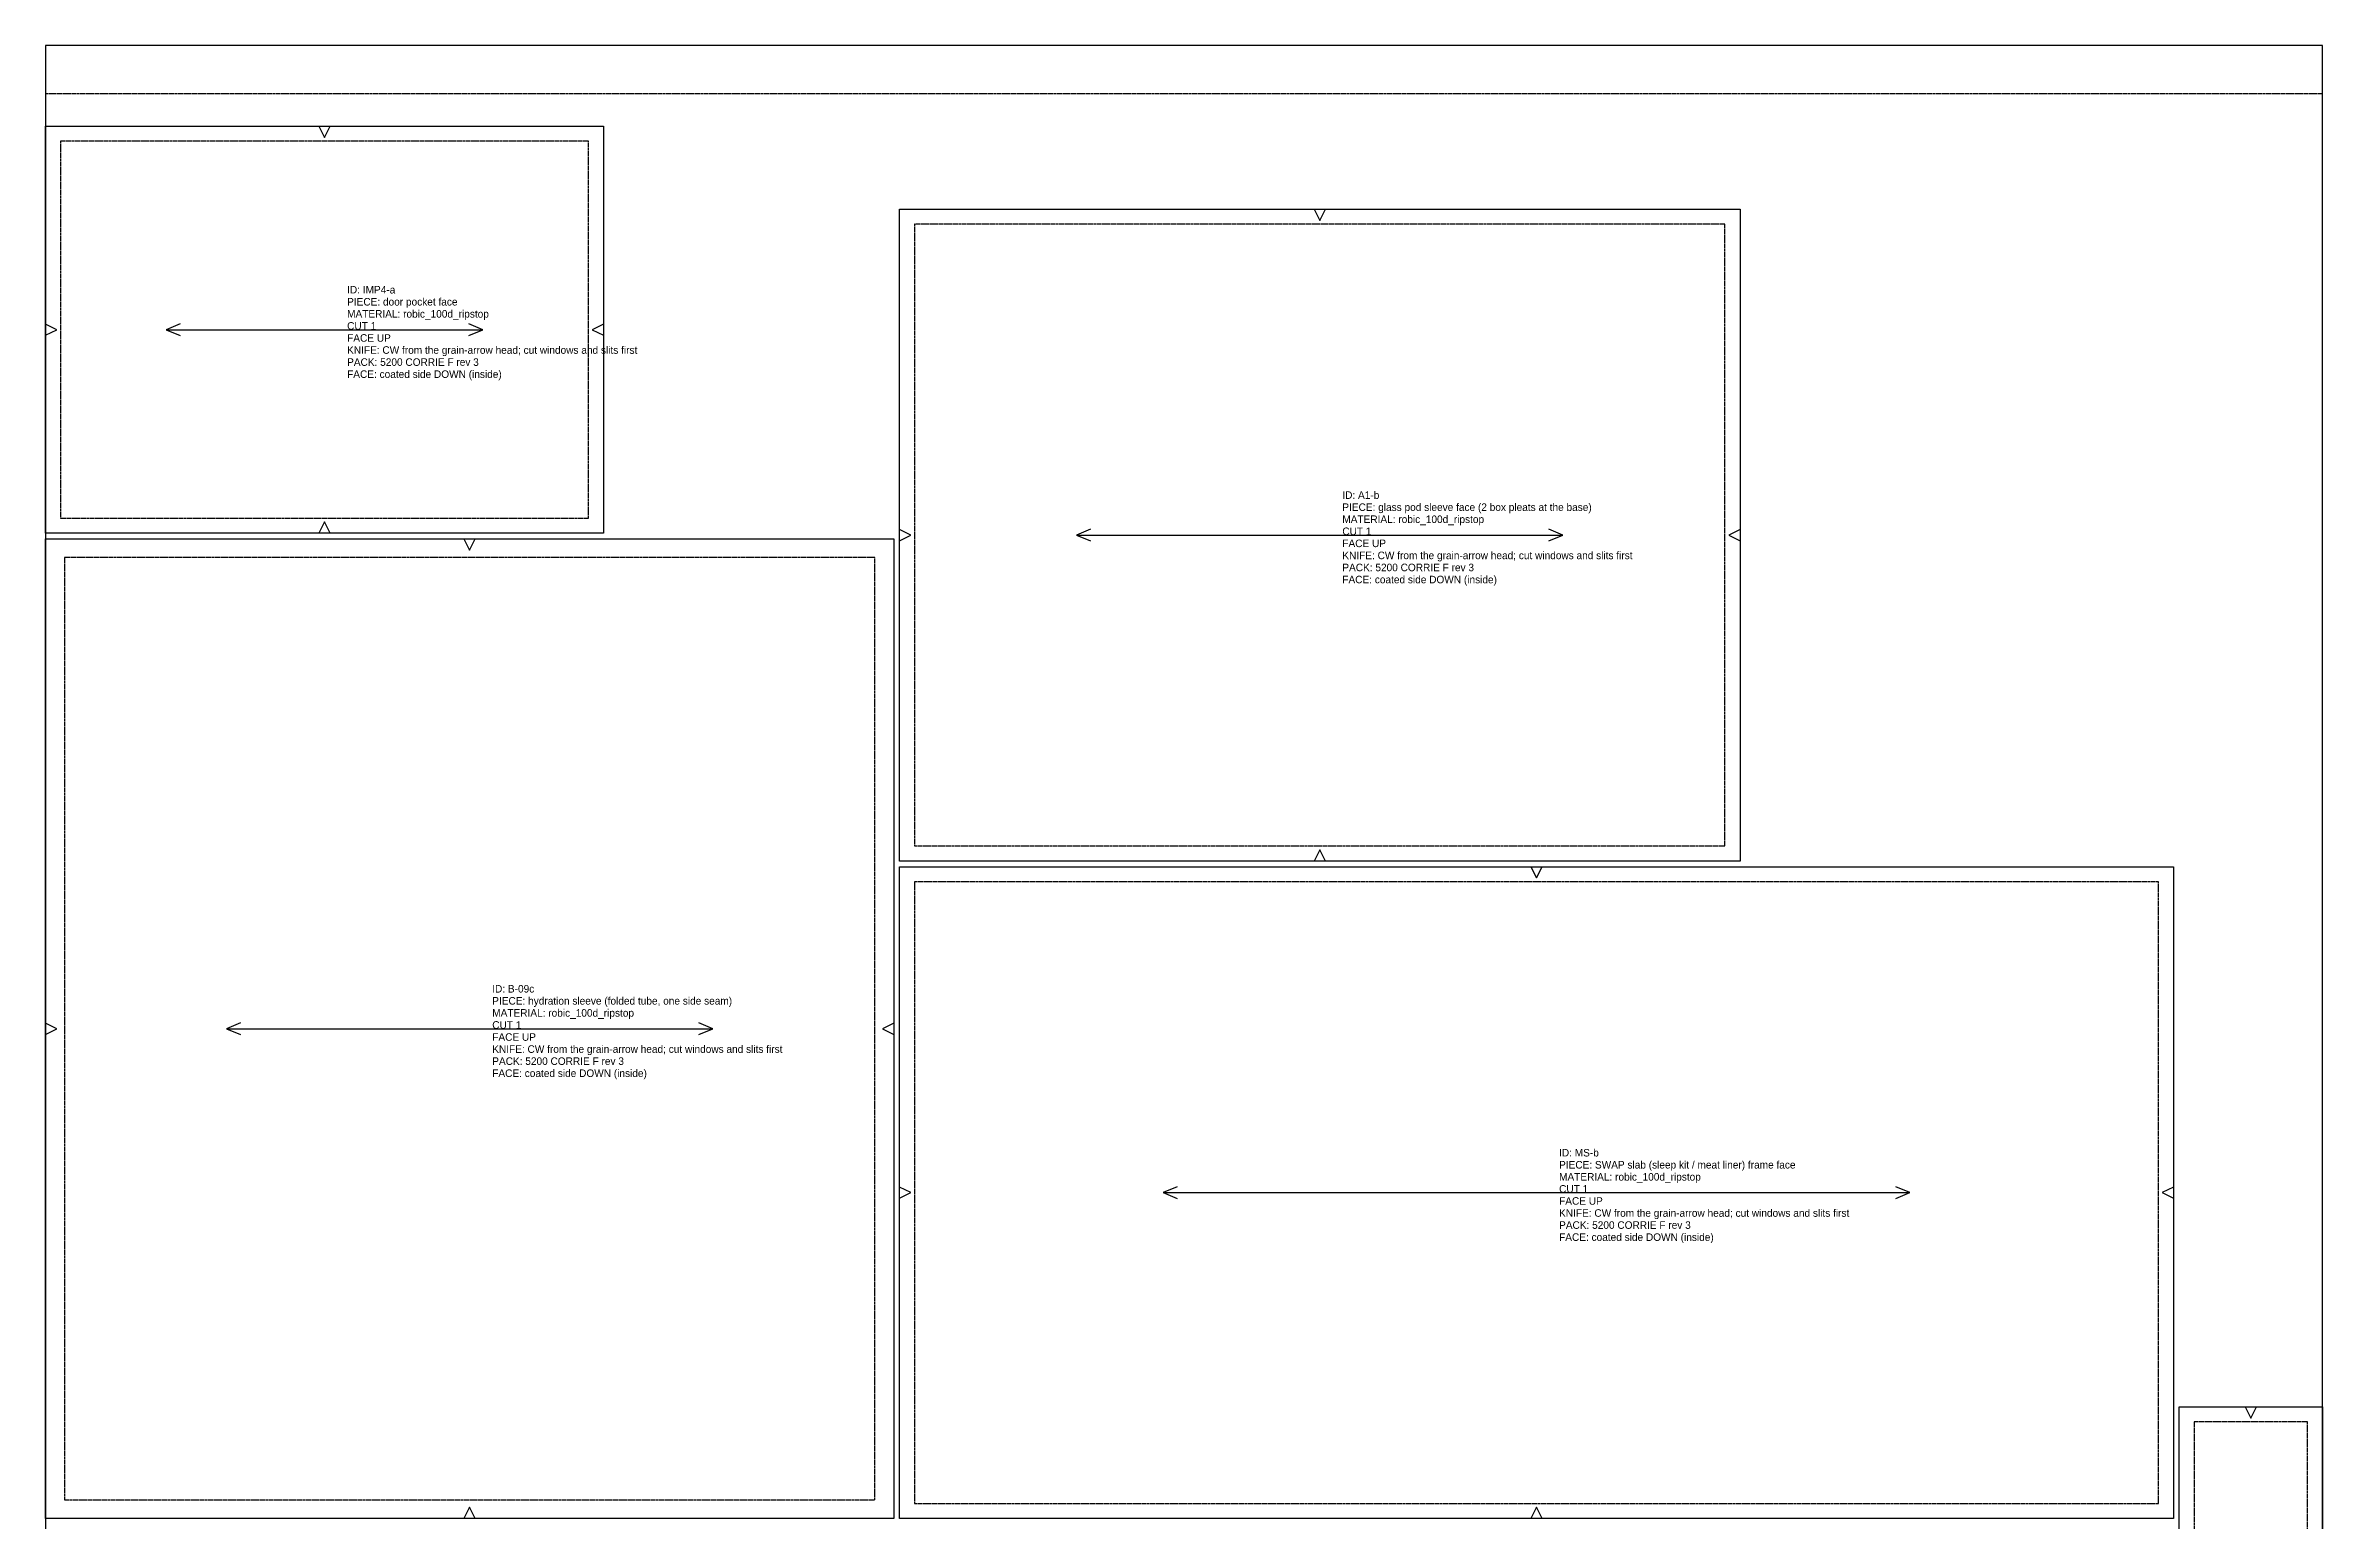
# Model space of a CAD drawing. Header units: millimetres. Extents: x 0 to 1336, y -22 to 1524.
# Drawn here: x 0 to 1208, y 741 to 1524 of the extents above; entities that cross this region are included whole.
import ezdxf

# ---------------------------------------------------------------- set-up
doc = ezdxf.new("R2010")
doc.units = ezdxf.units.MM
doc.linetypes.add('DASHED', pattern=[1.524, 1.27, -0.254])
for name, color, linetype in [('CUT', 7, 'Continuous'), ('GRAIN', 5, 'Continuous'), ('NOTCH', 1, 'Continuous'), ('SEW', 3, 'Continuous'), ('TEXT', 2, 'Continuous')]:
    doc.layers.add(name, color=color, linetype=linetype)

msp = doc.modelspace()

# ---------------------------------------------------------------- linework, layer by layer
at = {"layer": 'CUT'}
for points in [[(0, 1481.2), (296, 1481.2), (296, 1265.2), (0, 1265.2)], [(453, 1437.2), (899, 1437.2), (899, 1091.2), (453, 1091.2)], [(0, 1262.2), (450, 1262.2), (450, 742.2), (0, 742.2)], [(453, 1088.2), (1129, 1088.2), (1129, 742.2), (453, 742.2)], [(1132, 801.5), (1208, 801.5), (1208, 25.5), (1132, 25.5)]]:
    msp.add_lwpolyline(points, close=True, dxfattribs=at)
at = {"layer": 'GRAIN'}
for points in [[(71.4, 1376.3), (64, 1373.2), (71.4, 1370.1)], [(64, 1373.2), (232, 1373.2)], [(224.6, 1370.1), (232, 1373.2), (224.6, 1376.3)], [(554.4, 1267.3), (547, 1264.2), (554.4, 1261.1)], [(547, 1264.2), (805, 1264.2)], [(797.6, 1261.1), (805, 1264.2), (797.6, 1267.3)], [(103.4, 1005.3), (96, 1002.2), (103.4, 999.1)], [(346.6, 999.1), (354, 1002.2), (346.6, 1005.3)], [(96, 1002.2), (354, 1002.2)], [(600.4, 918.3), (593, 915.2), (600.4, 912.1)], [(981.6, 912.1), (989, 915.2), (981.6, 918.3)], [(593, 915.2), (989, 915.2)]]:
    msp.add_lwpolyline(points, dxfattribs=at)
at = {"layer": 'NOTCH'}
for points in [[(145, 1481.2), (148, 1475.2), (151, 1481.2)], [(673, 1437.2), (676, 1431.2), (679, 1437.2)], [(0, 1370.2), (6, 1373.2), (0, 1376.2)], [(296, 1376.2), (290, 1373.2), (296, 1370.2)], [(151, 1265.2), (148, 1271.2), (145, 1265.2)], [(222, 1262.2), (225, 1256.2), (228, 1262.2)], [(453, 1261.2), (459, 1264.2), (453, 1267.2)], [(899, 1267.2), (893, 1264.2), (899, 1261.2)], [(679, 1091.2), (676, 1097.2), (673, 1091.2)], [(788, 1088.2), (791, 1082.2), (794, 1088.2)], [(0, 999.2), (6, 1002.2), (0, 1005.2)], [(450, 1005.2), (444, 1002.2), (450, 999.2)], [(453, 912.2), (459, 915.2), (453, 918.2)], [(1129, 918.2), (1123, 915.2), (1129, 912.2)], [(1167, 801.5), (1170, 795.5), (1173, 801.5)], [(228, 742.2), (225, 748.2), (222, 742.2)], [(794, 742.2), (791, 748.2), (788, 742.2)]]:
    msp.add_lwpolyline(points, dxfattribs=at)
at = {"layer": 'SEW', "linetype": 'DASHED'}
for points in [[(8, 1473.2), (8, 1273.2), (288, 1273.2), (288, 1473.2)], [(461, 1429.2), (461, 1099.2), (891, 1099.2), (891, 1429.2)], [(10, 1252.2), (10, 752.2), (440, 752.2), (440, 1252.2)], [(461, 1080.2), (461, 750.2), (1121, 750.2), (1121, 1080.2)], [(1140, 793.5), (1140, 33.5), (1200, 33.5), (1200, 793.5)]]:
    msp.add_lwpolyline(points, close=True, dxfattribs=at)
at = {"layer": 'TEXT', "linetype": 'DASHED'}
msp.add_line((0, 1498.5), (1208, 1498.5), dxfattribs=at)
at = {"layer": 'TEXT'}
msp.add_lwpolyline([(0, 0), (1208, 0), (1208, 1524), (0, 1524)], close=True, dxfattribs=at)

# ---------------------------------------------------------------- texts
for s, p in [('PIECE: door pocket face', (160, 1386)), ('ID: IMP4-a', (160, 1392.4)), ('CUT 1', (160, 1373.2)), ('MATERIAL: robic_100d_ripstop', (160, 1379.6)), ('FACE UP', (160, 1366.8)), ('KNIFE: CW from the grain-arrow head; cut windows and slits first', (160, 1360.4)), ('PACK: 5200 CORRIE F rev 3', (160, 1354)), ('FACE: coated side DOWN (inside)', (160, 1347.6)), ('PIECE: glass pod sleeve face (2 box pleats at the base)', (688, 1277)), ('ID: A1-b', (688, 1283.4)), ('MATERIAL: robic_100d_ripstop', (688, 1270.6)), ('CUT 1', (688, 1264.2)), ('FACE UP', (688, 1257.8)), ('KNIFE: CW from the grain-arrow head; cut windows and slits first', (688, 1251.4)), ('PACK: 5200 CORRIE F rev 3', (688, 1245)), ('FACE: coated side DOWN (inside)', (688, 1238.6)), ('PIECE: hydration sleeve (folded tube, one side seam)', (237, 1015)), ('ID: B-09c', (237, 1021.4)), ('CUT 1', (237, 1002.2)), ('MATERIAL: robic_100d_ripstop', (237, 1008.6)), ('FACE UP', (237, 995.8)), ('KNIFE: CW from the grain-arrow head; cut windows and slits first', (237, 989.4)), ('PACK: 5200 CORRIE F rev 3', (237, 983)), ('FACE: coated side DOWN (inside)', (237, 976.6)), ('PIECE: SWAP slab (sleep kit / meat liner) frame face', (803, 928)), ('ID: MS-b', (803, 934.4)), ('CUT 1', (803, 915.2)), ('MATERIAL: robic_100d_ripstop', (803, 921.6)), ('FACE UP', (803, 908.8)), ('KNIFE: CW from the grain-arrow head; cut windows and slits first', (803, 902.4)), ('PACK: 5200 CORRIE F rev 3', (803, 896)), ('FACE: coated side DOWN (inside)', (803, 889.6))]:
    msp.add_text(s, height=4, dxfattribs=at).set_placement(p)

doc.saveas('drawing.dxf')
